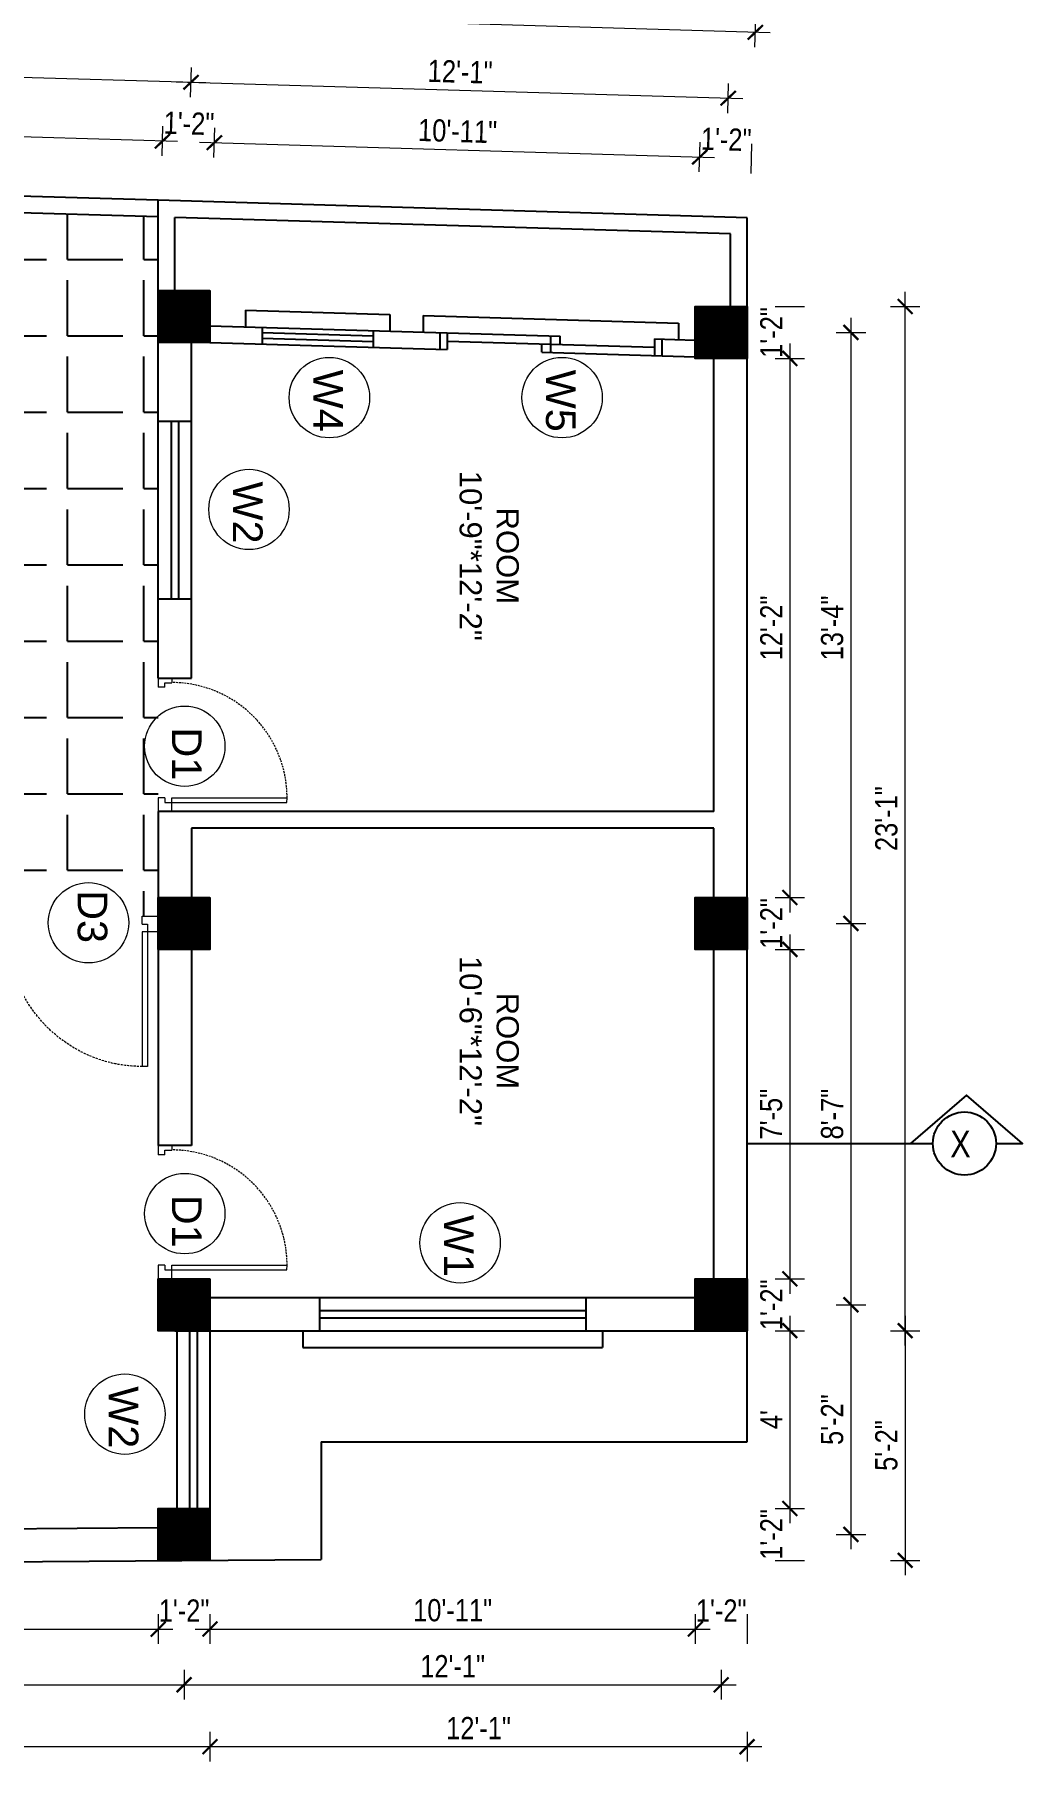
# Model space of a CAD drawing. Header units: inches. Extents: x -9985691 to 3643, y -3270716 to 4788.
# Drawn here: x -4966450.1 to -4966183.2, y -3265301.3 to -3264834.8 of the extents above; entities that cross this region are included whole.
import ezdxf

# ---------------------------------------------------------------- set-up
doc = ezdxf.new("R2010")
doc.units = ezdxf.units.IN
doc.header["$LTSCALE"] = 2
doc.header["$MEASUREMENT"] = 0
doc.header["$PDMODE"] = 34
doc.linetypes.add('HIDDEN', pattern=[0.375, 0.25, -0.125])
doc.layers.get('0').update_dxf_attribs({"linetype": 'CONTINUOUS'})
doc.layers.get('DEFPOINTS').update_dxf_attribs({"color": 141, "linetype": 'CONTINUOUS'})
doc.layers.add('A-Hatch', color=7, linetype='CONTINUOUS')
for name, color, linetype, lineweight in [('Annotate-Lite.w', 177, 'CONTINUOUS', 9), ('DIM 1-100', 4, 'CONTINUOUS', 13), ('Door-Window.w', 4, 'CONTINUOUS', 15), ('TEXT', 181, 'CONTINUOUS', 25)]:
    doc.layers.add(name, color=color, linetype=linetype, lineweight=lineweight)
doc.styles.add('ARAIL', font='ARIALN.TTF')
doc.styles.add('arial.', font='arial.ttf')
doc.styles.add('gaurav', font='arial.ttf')
doc.styles.get("Standard").update_dxf_attribs({"font": 'ARIALN.TTF'})
doc.dimstyles.new('1 by 96', dxfattribs={"dimtxt": 6, "dimasz": 4, "dimexe": 4, "dimexo": 4, "dimgap": 2, "dimtad": 1, "dimdec": 0, "dimzin": 0, "dimdsep": 46, "dimlunit": 4, "dimtxsty": 'Standard', "dimblk": 'ARCHTICK', "dimcen": 0, "dimdle": 4, "dimadec": 0, "dimazin": 0, "dimtfac": 1, "dimtdec": 0, "dimtix": 1, "dimtofl": 0, "dimtmove": 1, "dimatfit": 3, "dimldrblk": 'ARCHTICK', "dimfxl": 4, "dimfxlon": 1, "dimtolj": 1, "dimtzin": 0, "dimlwd": -1, "dimlwe": -1, "dimarcsym": 0})

# ---------------------------------------------------------------- blocks, each defined once
blk = doc.blocks.new('3-0')
at = {"ltscale": 3}
for p, q in [((11063.05, 10097.68), (11065.97, 10099.9)), ((11065.25, 10097.81), (11066.71, 10098.92)), ((11065.97, 10099.9), (11066.71, 10098.92)), ((11063.05, 10097.68), (11064.53, 10095.73)), ((11065.99, 10096.84), (11064.53, 10095.73)), ((11065.99, 10096.84), (11065.25, 10097.81)), ((11085.5, 10074.13), (11110.32, 10092.96)), ((11086.24, 10073.15), (11111.05, 10091.97)), ((11111.05, 10091.97), (11110.32, 10092.96)), ((11086.24, 10073.15), (11085.5, 10074.13)), ((11084.04, 10073.02), (11082.57, 10071.91)), ((11082.57, 10071.91), (11084.79, 10068.98)), ((11084.04, 10073.02), (11084.78, 10072.04)), ((11084.78, 10072.04), (11086.24, 10073.15)), ((11084.79, 10068.98), (11087.72, 10071.2)), ((11087.72, 10071.2), (11086.24, 10073.15))]:
    blk.add_line(p, q, dxfattribs=at)
at = {"layer": 'Door-Window.w', "color": 9, "linetype": 'HIDDEN', "lineweight": 18}
blk.add_arc((11085.5, 10074.13), 31.16, 37.1906, 127.1465, dxfattribs=at)
blk = doc.blocks.new('*D1107')
at = {"layer": 'DEFPOINTS', "color": 0, "ltscale": 0.5, "transparency": 16777216}
for p in [(-4966257.57, -3264908.29), (-4966257.57, -3264922.29), (-4966246.03, -3264922.29)]:
    blk.add_point(p, dxfattribs=at)
at = {"layer": 'DIM 1-100', "color": 0, "ltscale": 0.5, "transparency": 16777216}
for p, q in [((-4966250.03, -3264908.29), (-4966242.03, -3264908.29)), ((-4966250.03, -3264922.29), (-4966242.03, -3264922.29))]:
    blk.add_line(p, q, dxfattribs=at)
at = {"layer": 'DIM 1-100', "color": 0, "ltscale": 0.5, "transparency": 16777216, "insert": (-4966251.04, -3264915.29), "char_height": 6, "attachment_point": 5, "rotation": 90}
blk.add_mtext('\\A1;1\'-2"', dxfattribs=at)
blk = doc.blocks.new('_ArchTick')
at = {"color": 0, "linetype": 'ByBlock', "const_width": 0.15}
blk.add_lwpolyline([(-0.5, -0.5), (0.5, 0.5)], dxfattribs=at)
blk = doc.blocks.new('*D1108')
at = {"layer": 'DEFPOINTS', "color": 0, "ltscale": 0.5, "transparency": 16777216}
for p in [(-4966257.57, -3264922.29), (-4966257.57, -3265067.93), (-4966246.03, -3265067.93)]:
    blk.add_point(p, dxfattribs=at)
at = {"layer": 'DIM 1-100', "color": 0, "ltscale": 0.5, "transparency": 16777216}
for p, q in [((-4966246.03, -3264918.29), (-4966246.03, -3265071.93)), ((-4966250.03, -3264922.29), (-4966242.03, -3264922.29)), ((-4966250.03, -3265067.93), (-4966242.03, -3265067.93))]:
    blk.add_line(p, q, dxfattribs=at)
at = {"layer": 'DIM 1-100', "color": 0, "ltscale": 0.5, "transparency": 16777216, "xscale": 4, "yscale": 4, "zscale": 4}
for p, rotation in [((-4966246.03, -3264922.29), 90), ((-4966246.03, -3265067.93), 270)]:
    blk.add_blockref('_ArchTick', p, dxfattribs=dict(at, rotation=rotation))
at = {"layer": 'DIM 1-100', "color": 0, "ltscale": 0.5, "transparency": 16777216, "insert": (-4966251.04, -3264995.11), "char_height": 6, "attachment_point": 5, "rotation": 90}
blk.add_mtext('\\A1;12\'-2"', dxfattribs=at)
blk = doc.blocks.new('*D1109')
at = {"layer": 'DEFPOINTS', "color": 0, "ltscale": 0.5, "transparency": 16777216}
for p in [(-4966257.57, -3265067.93), (-4966257.57, -3265081.93), (-4966246.03, -3265081.93)]:
    blk.add_point(p, dxfattribs=at)
at = {"layer": 'DIM 1-100', "color": 0, "ltscale": 0.5, "transparency": 16777216}
for p, q in [((-4966250.03, -3265067.93), (-4966242.03, -3265067.93)), ((-4966250.03, -3265081.93), (-4966242.03, -3265081.93))]:
    blk.add_line(p, q, dxfattribs=at)
at = {"layer": 'DIM 1-100', "color": 0, "ltscale": 0.5, "transparency": 16777216, "insert": (-4966251.04, -3265074.93), "char_height": 6, "attachment_point": 5, "rotation": 90}
blk.add_mtext('\\A1;1\'-2"', dxfattribs=at)
blk = doc.blocks.new('*D1110')
at = {"layer": 'DEFPOINTS', "color": 0, "ltscale": 0.5, "transparency": 16777216}
for p in [(-4966257.57, -3265081.93), (-4966257.57, -3265170.93), (-4966246.03, -3265170.93)]:
    blk.add_point(p, dxfattribs=at)
at = {"layer": 'DIM 1-100', "color": 0, "ltscale": 0.5, "transparency": 16777216}
for p, q in [((-4966246.03, -3265077.93), (-4966246.03, -3265174.93)), ((-4966250.03, -3265081.93), (-4966242.03, -3265081.93)), ((-4966250.03, -3265170.93), (-4966242.03, -3265170.93))]:
    blk.add_line(p, q, dxfattribs=at)
at = {"layer": 'DIM 1-100', "color": 0, "ltscale": 0.5, "transparency": 16777216, "xscale": 4, "yscale": 4, "zscale": 4}
for p, rotation in [((-4966246.03, -3265081.93), 90), ((-4966246.03, -3265170.93), 270)]:
    blk.add_blockref('_ArchTick', p, dxfattribs=dict(at, rotation=rotation))
at = {"layer": 'DIM 1-100', "color": 0, "ltscale": 0.5, "transparency": 16777216, "insert": (-4966251.08, -3265126.43), "char_height": 6, "attachment_point": 5, "rotation": 90}
blk.add_mtext('\\A1;7\'-5"', dxfattribs=at)
blk = doc.blocks.new('*D1111')
at = {"layer": 'DEFPOINTS', "color": 0, "ltscale": 0.5, "transparency": 16777216}
for p in [(-4966257.57, -3265170.93), (-4966257.57, -3265184.93), (-4966246.03, -3265184.93)]:
    blk.add_point(p, dxfattribs=at)
at = {"layer": 'DIM 1-100', "color": 0, "ltscale": 0.5, "transparency": 16777216}
for p, q in [((-4966250.03, -3265170.93), (-4966242.03, -3265170.93)), ((-4966250.03, -3265184.93), (-4966242.03, -3265184.93))]:
    blk.add_line(p, q, dxfattribs=at)
at = {"layer": 'DIM 1-100', "color": 0, "ltscale": 0.5, "transparency": 16777216, "insert": (-4966251.04, -3265177.93), "char_height": 6, "attachment_point": 5, "rotation": 90}
blk.add_mtext('\\A1;1\'-2"', dxfattribs=at)
blk = doc.blocks.new('*D1112')
at = {"layer": 'DEFPOINTS', "color": 0, "ltscale": 0.5, "transparency": 16777216}
for p in [(-4966257.57, -3265184.93), (-4966402.7, -3265232.96), (-4966246.03, -3265232.96)]:
    blk.add_point(p, dxfattribs=at)
at = {"layer": 'DIM 1-100', "color": 0, "ltscale": 0.5, "transparency": 16777216}
for p, q in [((-4966246.03, -3265180.93), (-4966246.03, -3265236.96)), ((-4966250.03, -3265184.93), (-4966242.03, -3265184.93)), ((-4966250.03, -3265232.96), (-4966242.03, -3265232.96))]:
    blk.add_line(p, q, dxfattribs=at)
at = {"layer": 'DIM 1-100', "color": 0, "ltscale": 0.5, "transparency": 16777216, "xscale": 4, "yscale": 4, "zscale": 4}
for p, rotation in [((-4966246.03, -3265184.93), 90), ((-4966246.03, -3265232.96), 270)]:
    blk.add_blockref('_ArchTick', p, dxfattribs=dict(at, rotation=rotation))
at = {"layer": 'DIM 1-100', "color": 0, "ltscale": 0.5, "transparency": 16777216, "insert": (-4966251.03, -3265208.95), "char_height": 6, "attachment_point": 5, "rotation": 90}
blk.add_mtext("\\A1;4'", dxfattribs=at)
blk = doc.blocks.new('*D1113')
at = {"layer": 'DEFPOINTS', "color": 0, "ltscale": 0.5, "transparency": 16777216}
for p in [(-4966402.7, -3265232.96), (-4966402.7, -3265246.96), (-4966246.03, -3265246.96)]:
    blk.add_point(p, dxfattribs=at)
at = {"layer": 'DIM 1-100', "color": 0, "ltscale": 0.5, "transparency": 16777216}
for p, q in [((-4966250.03, -3265232.96), (-4966242.03, -3265232.96)), ((-4966250.03, -3265246.96), (-4966242.03, -3265246.96))]:
    blk.add_line(p, q, dxfattribs=at)
at = {"layer": 'DIM 1-100', "color": 0, "ltscale": 0.5, "transparency": 16777216, "insert": (-4966251.04, -3265239.96), "char_height": 6, "attachment_point": 5, "rotation": 90}
blk.add_mtext('\\A1;1\'-2"', dxfattribs=at)
blk = doc.blocks.new('*D1114')
at = {"layer": 'DEFPOINTS', "color": 0, "ltscale": 0.5, "transparency": 16777216}
for p in [(-4966264.57, -3264915.29), (-4966264.57, -3265074.93), (-4966229.51, -3265074.93)]:
    blk.add_point(p, dxfattribs=at)
at = {"layer": 'DIM 1-100', "color": 0, "ltscale": 0.5, "transparency": 16777216}
for p, q in [((-4966229.51, -3264911.29), (-4966229.51, -3265078.93)), ((-4966233.51, -3264915.29), (-4966225.51, -3264915.29)), ((-4966233.51, -3265074.93), (-4966225.51, -3265074.93))]:
    blk.add_line(p, q, dxfattribs=at)
at = {"layer": 'DIM 1-100', "color": 0, "ltscale": 0.5, "transparency": 16777216, "xscale": 4, "yscale": 4, "zscale": 4}
for p, rotation in [((-4966229.51, -3264915.29), 90), ((-4966229.51, -3265074.93), 270)]:
    blk.add_blockref('_ArchTick', p, dxfattribs=dict(at, rotation=rotation))
at = {"layer": 'DIM 1-100', "color": 0, "ltscale": 0.5, "transparency": 16777216, "insert": (-4966234.57, -3264995.11), "char_height": 6, "attachment_point": 5, "rotation": 90}
blk.add_mtext('\\A1;13\'-4"', dxfattribs=at)
blk = doc.blocks.new('*D1115')
at = {"layer": 'DEFPOINTS', "color": 0, "ltscale": 0.5, "transparency": 16777216}
for p in [(-4966264.57, -3265074.93), (-4966264.57, -3265177.93), (-4966229.51, -3265177.93)]:
    blk.add_point(p, dxfattribs=at)
at = {"layer": 'DIM 1-100', "color": 0, "ltscale": 0.5, "transparency": 16777216}
for p, q in [((-4966229.51, -3265070.93), (-4966229.51, -3265181.93)), ((-4966233.51, -3265074.93), (-4966225.51, -3265074.93)), ((-4966233.51, -3265177.93), (-4966225.51, -3265177.93))]:
    blk.add_line(p, q, dxfattribs=at)
at = {"layer": 'DIM 1-100', "color": 0, "ltscale": 0.5, "transparency": 16777216, "xscale": 4, "yscale": 4, "zscale": 4}
for p, rotation in [((-4966229.51, -3265074.93), 90), ((-4966229.51, -3265177.93), 270)]:
    blk.add_blockref('_ArchTick', p, dxfattribs=dict(at, rotation=rotation))
at = {"layer": 'DIM 1-100', "color": 0, "ltscale": 0.5, "transparency": 16777216, "insert": (-4966234.57, -3265126.43), "char_height": 6, "attachment_point": 5, "rotation": 90}
blk.add_mtext('\\A1;8\'-7"', dxfattribs=at)
blk = doc.blocks.new('*D1116')
at = {"layer": 'DEFPOINTS', "color": 0, "ltscale": 0.5, "transparency": 16777216}
for p in [(-4966264.57, -3265177.93), (-4966409.69, -3265239.96), (-4966229.51, -3265239.96)]:
    blk.add_point(p, dxfattribs=at)
at = {"layer": 'DIM 1-100', "color": 0, "ltscale": 0.5, "transparency": 16777216}
for p, q in [((-4966229.51, -3265173.93), (-4966229.51, -3265243.96)), ((-4966233.51, -3265177.93), (-4966225.51, -3265177.93)), ((-4966233.51, -3265239.96), (-4966225.51, -3265239.96))]:
    blk.add_line(p, q, dxfattribs=at)
at = {"layer": 'DIM 1-100', "color": 0, "ltscale": 0.5, "transparency": 16777216, "xscale": 4, "yscale": 4, "zscale": 4}
for p, rotation in [((-4966229.51, -3265177.93), 90), ((-4966229.51, -3265239.96), 270)]:
    blk.add_blockref('_ArchTick', p, dxfattribs=dict(at, rotation=rotation))
at = {"layer": 'DIM 1-100', "color": 0, "ltscale": 0.5, "transparency": 16777216, "insert": (-4966234.57, -3265208.95), "char_height": 6, "attachment_point": 5, "rotation": 90}
blk.add_mtext('\\A1;5\'-2"', dxfattribs=at)
blk = doc.blocks.new('*D1117')
at = {"layer": 'DEFPOINTS', "color": 0, "ltscale": 0.5, "transparency": 16777216}
for p in [(-4966257.57, -3264908.29), (-4966214.87, -3264908.29), (-4966257.57, -3265184.93)]:
    blk.add_point(p, dxfattribs=at)
at = {"layer": 'DIM 1-100', "color": 0, "ltscale": 0.5, "transparency": 16777216}
for p, q in [((-4966214.87, -3265188.93), (-4966214.87, -3264904.29)), ((-4966218.87, -3264908.29), (-4966210.87, -3264908.29)), ((-4966218.87, -3265184.93), (-4966210.87, -3265184.93))]:
    blk.add_line(p, q, dxfattribs=at)
at = {"layer": 'DIM 1-100', "color": 0, "ltscale": 0.5, "transparency": 16777216, "xscale": 4, "yscale": 4, "zscale": 4}
for p, rotation in [((-4966214.87, -3264908.29), 90), ((-4966214.87, -3265184.93), 270)]:
    blk.add_blockref('_ArchTick', p, dxfattribs=dict(at, rotation=rotation))
at = {"layer": 'DIM 1-100', "color": 0, "ltscale": 0.5, "transparency": 16777216, "insert": (-4966219.93, -3265046.61), "char_height": 6, "attachment_point": 5, "rotation": 90}
blk.add_mtext('\\A1;23\'-1"', dxfattribs=at)
blk = doc.blocks.new('*D1118')
at = {"layer": 'DEFPOINTS', "color": 0, "ltscale": 0.5, "transparency": 16777216}
for p in [(-4966257.57, -3265184.93), (-4966402.7, -3265246.96), (-4966214.87, -3265246.96)]:
    blk.add_point(p, dxfattribs=at)
at = {"layer": 'DIM 1-100', "color": 0, "ltscale": 0.5, "transparency": 16777216}
for p, q in [((-4966214.87, -3265180.93), (-4966214.87, -3265250.96)), ((-4966218.87, -3265184.93), (-4966210.87, -3265184.93)), ((-4966218.87, -3265246.96), (-4966210.87, -3265246.96))]:
    blk.add_line(p, q, dxfattribs=at)
at = {"layer": 'DIM 1-100', "color": 0, "ltscale": 0.5, "transparency": 16777216, "xscale": 4, "yscale": 4, "zscale": 4}
for p, rotation in [((-4966214.87, -3265184.93), 90), ((-4966214.87, -3265246.96), 270)]:
    blk.add_blockref('_ArchTick', p, dxfattribs=dict(at, rotation=rotation))
at = {"layer": 'DIM 1-100', "color": 0, "ltscale": 0.5, "transparency": 16777216, "insert": (-4966219.93, -3265215.95), "char_height": 6, "attachment_point": 5, "rotation": 90}
blk.add_mtext('\\A1;5\'-2"', dxfattribs=at)
blk = doc.blocks.new('*D1119')
at = {"layer": 'DEFPOINTS', "color": 0, "ltscale": 0.5, "transparency": 16777216}
for p in [(-4966401.51, -3264864.02), (-4966416.69, -3264903.56), (-4966402.69, -3264903.98)]:
    blk.add_point(p, dxfattribs=at)
at = {"layer": 'DIM 1-100', "color": 0, "ltscale": 0.5, "transparency": 16777216}
for p, q in [((-4966415.62, -3264867.6), (-4966415.39, -3264859.6)), ((-4966401.62, -3264868.02), (-4966401.39, -3264860.02))]:
    blk.add_line(p, q, dxfattribs=at)
at = {"layer": 'DIM 1-100', "color": 0, "ltscale": 0.5, "transparency": 16777216, "insert": (-4966408.36, -3264858.8), "char_height": 6, "attachment_point": 5, "rotation": 358.2969}
blk.add_mtext('\\A1;1\'-2"', dxfattribs=at)
blk = doc.blocks.new('*D1120')
at = {"layer": 'DEFPOINTS', "color": 0, "ltscale": 0.5, "transparency": 16777216}
for p in [(-4966560.51, -3264859.29), (-4966561.69, -3264899.25), (-4966416.69, -3264903.56)]:
    blk.add_point(p, dxfattribs=at)
at = {"layer": 'DIM 1-100', "color": 0, "ltscale": 0.5, "transparency": 16777216}
for p, q in [((-4966560.62, -3264863.29), (-4966560.39, -3264855.29)), ((-4966411.51, -3264863.72), (-4966564.5, -3264859.17)), ((-4966415.62, -3264867.6), (-4966415.39, -3264859.6))]:
    blk.add_line(p, q, dxfattribs=at)
at = {"layer": 'DIM 1-100', "color": 0, "ltscale": 0.5, "transparency": 16777216, "xscale": 4, "yscale": 4, "zscale": 4}
for p, rotation in [((-4966560.51, -3264859.29), 178.2968649486778), ((-4966415.51, -3264863.6), 358.2968649486778)]:
    blk.add_blockref('_ArchTick', p, dxfattribs=dict(at, rotation=rotation))
at = {"layer": 'DIM 1-100', "color": 0, "ltscale": 0.5, "transparency": 16777216, "insert": (-4966487.86, -3264856.44), "char_height": 6, "attachment_point": 5, "rotation": 358.2969}
blk.add_mtext('\\A1;12\'-1"', dxfattribs=at)
blk = doc.blocks.new('*D1122')
at = {"layer": 'DEFPOINTS', "color": 0, "ltscale": 0.5, "transparency": 16777216}
for p in [(-4966270.37, -3264867.92), (-4966402.69, -3264903.98), (-4966271.57, -3264908.29)]:
    blk.add_point(p, dxfattribs=at)
at = {"layer": 'DIM 1-100', "color": 0, "ltscale": 0.5, "transparency": 16777216}
for p, q in [((-4966401.62, -3264868.02), (-4966401.39, -3264860.02)), ((-4966405.5, -3264863.9), (-4966266.37, -3264868.04)), ((-4966270.49, -3264871.92), (-4966270.25, -3264863.92))]:
    blk.add_line(p, q, dxfattribs=at)
at = {"layer": 'DIM 1-100', "color": 0, "ltscale": 0.5, "transparency": 16777216, "xscale": 4, "yscale": 4, "zscale": 4}
for p, rotation in [((-4966401.51, -3264864.02), 178.2968649486778), ((-4966270.37, -3264867.92), 358.2968649486778)]:
    blk.add_blockref('_ArchTick', p, dxfattribs=dict(at, rotation=rotation))
at = {"layer": 'DIM 1-100', "color": 0, "ltscale": 0.5, "transparency": 16777216, "insert": (-4966335.79, -3264860.91), "char_height": 6, "attachment_point": 5, "rotation": 358.2969}
blk.add_mtext('\\A1;10\'-11"', dxfattribs=at)
blk = doc.blocks.new('*D1123')
at = {"layer": 'DEFPOINTS', "color": 0, "ltscale": 0.5, "transparency": 16777216}
for p in [(-4966256.38, -3264868.33), (-4966271.57, -3264908.29), (-4966257.57, -3264908.29)]:
    blk.add_point(p, dxfattribs=at)
at = {"layer": 'DIM 1-100', "color": 0, "ltscale": 0.5, "transparency": 16777216}
for p, q in [((-4966270.49, -3264871.92), (-4966270.25, -3264863.92)), ((-4966256.5, -3264872.33), (-4966256.26, -3264864.34))]:
    blk.add_line(p, q, dxfattribs=at)
at = {"layer": 'DIM 1-100', "color": 0, "ltscale": 0.5, "transparency": 16777216, "insert": (-4966263.22, -3264863.12), "char_height": 6, "attachment_point": 5, "rotation": 358.2969}
blk.add_mtext('\\A1;1\'-2"', dxfattribs=at)
blk = doc.blocks.new('*D1124')
at = {"layer": 'DEFPOINTS', "color": 0, "ltscale": 0.5, "transparency": 16777216}
for p in [(-4966407.81, -3264847.69), (-4966568.69, -3264906.25), (-4966409.69, -3264910.98)]:
    blk.add_point(p, dxfattribs=at)
at = {"layer": 'DIM 1-100', "color": 0, "ltscale": 0.5, "transparency": 16777216}
for p, q in [((-4966566.93, -3264846.96), (-4966566.69, -3264838.97)), ((-4966570.81, -3264842.85), (-4966403.81, -3264847.81)), ((-4966407.93, -3264851.69), (-4966407.69, -3264843.7))]:
    blk.add_line(p, q, dxfattribs=at)
at = {"layer": 'DIM 1-100', "color": 0, "ltscale": 0.5, "transparency": 16777216, "xscale": 4, "yscale": 4, "zscale": 4}
for p, rotation in [((-4966566.81, -3264842.97), 178.2968649667786), ((-4966407.81, -3264847.69), 358.2968649667786)]:
    blk.add_blockref('_ArchTick', p, dxfattribs=dict(at, rotation=rotation))
at = {"layer": 'DIM 1-100', "color": 0, "ltscale": 0.5, "transparency": 16777216, "insert": (-4966487.16, -3264840.27), "char_height": 6, "attachment_point": 5, "rotation": 358.2969}
blk.add_mtext('\\A1;13\'-3"', dxfattribs=at)
blk = doc.blocks.new('*D1125')
at = {"layer": 'DEFPOINTS', "color": 0, "ltscale": 0.5, "transparency": 16777216}
for p in [(-4966262.69, -3264852.01), (-4966409.69, -3264910.98), (-4966264.57, -3264915.29)]:
    blk.add_point(p, dxfattribs=at)
at = {"layer": 'DIM 1-100', "color": 0, "ltscale": 0.5, "transparency": 16777216}
for p, q in [((-4966407.93, -3264851.69), (-4966407.69, -3264843.7)), ((-4966411.81, -3264847.57), (-4966258.69, -3264852.13)), ((-4966262.8, -3264856.01), (-4966262.57, -3264848.01))]:
    blk.add_line(p, q, dxfattribs=at)
at = {"layer": 'DIM 1-100', "color": 0, "ltscale": 0.5, "transparency": 16777216, "xscale": 4, "yscale": 4, "zscale": 4}
for p, rotation in [((-4966407.81, -3264847.69), 178.2968649486778), ((-4966262.69, -3264852.01), 358.2968649486778)]:
    blk.add_blockref('_ArchTick', p, dxfattribs=dict(at, rotation=rotation))
at = {"layer": 'DIM 1-100', "color": 0, "ltscale": 0.5, "transparency": 16777216, "insert": (-4966335.1, -3264844.84), "char_height": 6, "attachment_point": 5, "rotation": 358.2969}
blk.add_mtext('\\A1;12\'-1"', dxfattribs=at)
blk = doc.blocks.new('*D1126')
at = {"layer": 'DEFPOINTS', "color": 0, "ltscale": 0.5, "transparency": 16777216}
for p in [(-4966573.49, -3264824.77), (-4966575.69, -3264898.83), (-4966257.57, -3264908.29)]:
    blk.add_point(p, dxfattribs=at)
at = {"layer": 'DIM 1-100', "color": 0, "ltscale": 0.5, "transparency": 16777216}
for p, q in [((-4966251.37, -3264834.34), (-4966577.49, -3264824.65)), ((-4966573.61, -3264828.76), (-4966573.37, -3264820.77)), ((-4966255.48, -3264838.22), (-4966255.25, -3264830.23))]:
    blk.add_line(p, q, dxfattribs=at)
at = {"layer": 'DIM 1-100', "color": 0, "ltscale": 0.5, "transparency": 16777216, "xscale": 4, "yscale": 4, "zscale": 4}
for p, rotation in [((-4966573.49, -3264824.77), 178.2968649667986), ((-4966255.36, -3264834.22), 358.2968649667986)]:
    blk.add_blockref('_ArchTick', p, dxfattribs=dict(at, rotation=rotation))
at = {"layer": 'DIM 1-100', "color": 0, "ltscale": 0.5, "transparency": 16777216, "insert": (-4966414.28, -3264824.43), "char_height": 6, "attachment_point": 5, "rotation": 358.2969}
blk.add_mtext('\\A1;26\'-6"', dxfattribs=at)
blk = doc.blocks.new('*D1136')
at = {"layer": 'DEFPOINTS', "color": 0, "ltscale": 0.5, "transparency": 16777216}
for p in [(-4966561.69, -3265248.18), (-4966416.69, -3265246.96), (-4966416.69, -3265265.53)]:
    blk.add_point(p, dxfattribs=at)
at = {"layer": 'DIM 1-100', "color": 0, "ltscale": 0.5, "transparency": 16777216}
for p, q in [((-4966561.69, -3265261.53), (-4966561.69, -3265269.53)), ((-4966416.69, -3265261.53), (-4966416.69, -3265269.53)), ((-4966565.69, -3265265.53), (-4966412.69, -3265265.53))]:
    blk.add_line(p, q, dxfattribs=at)
at = {"layer": 'DIM 1-100', "color": 0, "ltscale": 0.5, "transparency": 16777216, "xscale": 4, "yscale": 4, "zscale": 4, "rotation": 180}
blk.add_blockref('_ArchTick', (-4966561.69, -3265265.53), dxfattribs=at)
at = {"layer": 'DIM 1-100', "color": 0, "ltscale": 0.5, "transparency": 16777216, "xscale": 4, "yscale": 4, "zscale": 4}
blk.add_blockref('_ArchTick', (-4966416.69, -3265265.53), dxfattribs=at)
at = {"layer": 'DIM 1-100', "color": 0, "ltscale": 0.5, "transparency": 16777216, "insert": (-4966489.19, -3265260.52), "char_height": 6, "attachment_point": 5}
blk.add_mtext('\\A1;12\'-1"', dxfattribs=at)
blk = doc.blocks.new('*D1137')
at = {"layer": 'DEFPOINTS', "color": 0, "ltscale": 0.5, "transparency": 16777216}
for p in [(-4966416.69, -3265246.96), (-4966402.69, -3265246.96), (-4966402.69, -3265265.53)]:
    blk.add_point(p, dxfattribs=at)
at = {"layer": 'DIM 1-100', "color": 0, "ltscale": 0.5, "transparency": 16777216}
for p, q in [((-4966416.69, -3265261.53), (-4966416.69, -3265269.53)), ((-4966402.69, -3265261.53), (-4966402.69, -3265269.53))]:
    blk.add_line(p, q, dxfattribs=at)
at = {"layer": 'DIM 1-100', "color": 0, "ltscale": 0.5, "transparency": 16777216, "insert": (-4966409.69, -3265260.52), "char_height": 6, "attachment_point": 5}
blk.add_mtext('\\A1;1\'-2"', dxfattribs=at)
blk = doc.blocks.new('*D1138')
at = {"layer": 'DEFPOINTS', "color": 0, "ltscale": 0.5, "transparency": 16777216}
for p in [(-4966271.57, -3265184.93), (-4966402.69, -3265246.96), (-4966271.57, -3265265.53)]:
    blk.add_point(p, dxfattribs=at)
at = {"layer": 'DIM 1-100', "color": 0, "ltscale": 0.5, "transparency": 16777216}
for p, q in [((-4966402.69, -3265261.53), (-4966402.69, -3265269.53)), ((-4966271.57, -3265261.53), (-4966271.57, -3265269.53)), ((-4966406.69, -3265265.53), (-4966267.57, -3265265.53))]:
    blk.add_line(p, q, dxfattribs=at)
at = {"layer": 'DIM 1-100', "color": 0, "ltscale": 0.5, "transparency": 16777216, "xscale": 4, "yscale": 4, "zscale": 4, "rotation": 180}
blk.add_blockref('_ArchTick', (-4966402.69, -3265265.53), dxfattribs=at)
at = {"layer": 'DIM 1-100', "color": 0, "ltscale": 0.5, "transparency": 16777216, "xscale": 4, "yscale": 4, "zscale": 4}
blk.add_blockref('_ArchTick', (-4966271.57, -3265265.53), dxfattribs=at)
at = {"layer": 'DIM 1-100', "color": 0, "ltscale": 0.5, "transparency": 16777216, "insert": (-4966337.13, -3265260.47), "char_height": 6, "attachment_point": 5}
blk.add_mtext('\\A1;10\'-11"', dxfattribs=at)
blk = doc.blocks.new('*D1139')
at = {"layer": 'DEFPOINTS', "color": 0, "ltscale": 0.5, "transparency": 16777216}
for p in [(-4966271.57, -3265184.93), (-4966257.57, -3265184.93), (-4966257.57, -3265265.53)]:
    blk.add_point(p, dxfattribs=at)
at = {"layer": 'DIM 1-100', "color": 0, "ltscale": 0.5, "transparency": 16777216}
for p, q in [((-4966271.57, -3265261.53), (-4966271.57, -3265269.53)), ((-4966257.57, -3265261.53), (-4966257.57, -3265269.53))]:
    blk.add_line(p, q, dxfattribs=at)
at = {"layer": 'DIM 1-100', "color": 0, "ltscale": 0.5, "transparency": 16777216, "insert": (-4966264.57, -3265260.52), "char_height": 6, "attachment_point": 5}
blk.add_mtext('\\A1;1\'-2"', dxfattribs=at)
blk = doc.blocks.new('*D1140')
at = {"layer": 'DEFPOINTS', "color": 0, "ltscale": 0.5, "transparency": 16777216}
for p in [(-4966409.69, -3265239.96), (-4966568.69, -3265241.18), (-4966409.69, -3265280.56)]:
    blk.add_point(p, dxfattribs=at)
at = {"layer": 'DIM 1-100', "color": 0, "ltscale": 0.5, "transparency": 16777216}
for p, q in [((-4966568.69, -3265276.56), (-4966568.69, -3265284.56)), ((-4966409.69, -3265276.56), (-4966409.69, -3265284.56)), ((-4966572.69, -3265280.56), (-4966405.69, -3265280.56))]:
    blk.add_line(p, q, dxfattribs=at)
at = {"layer": 'DIM 1-100', "color": 0, "ltscale": 0.5, "transparency": 16777216, "xscale": 4, "yscale": 4, "zscale": 4, "rotation": 180}
blk.add_blockref('_ArchTick', (-4966568.69, -3265280.56), dxfattribs=at)
at = {"layer": 'DIM 1-100', "color": 0, "ltscale": 0.5, "transparency": 16777216, "xscale": 4, "yscale": 4, "zscale": 4}
blk.add_blockref('_ArchTick', (-4966409.69, -3265280.56), dxfattribs=at)
at = {"layer": 'DIM 1-100', "color": 0, "ltscale": 0.5, "transparency": 16777216, "insert": (-4966489.19, -3265275.5), "char_height": 6, "attachment_point": 5}
blk.add_mtext('\\A1;13\'-3"', dxfattribs=at)
blk = doc.blocks.new('*D1141')
at = {"layer": 'DEFPOINTS', "color": 0, "ltscale": 0.5, "transparency": 16777216}
for p in [(-4966264.57, -3265177.93), (-4966409.69, -3265239.96), (-4966264.57, -3265280.56)]:
    blk.add_point(p, dxfattribs=at)
at = {"layer": 'DIM 1-100', "color": 0, "ltscale": 0.5, "transparency": 16777216}
for p, q in [((-4966409.69, -3265276.56), (-4966409.69, -3265284.56)), ((-4966264.57, -3265276.56), (-4966264.57, -3265284.56)), ((-4966413.69, -3265280.56), (-4966260.57, -3265280.56))]:
    blk.add_line(p, q, dxfattribs=at)
at = {"layer": 'DIM 1-100', "color": 0, "ltscale": 0.5, "transparency": 16777216, "xscale": 4, "yscale": 4, "zscale": 4, "rotation": 180}
blk.add_blockref('_ArchTick', (-4966409.69, -3265280.56), dxfattribs=at)
at = {"layer": 'DIM 1-100', "color": 0, "ltscale": 0.5, "transparency": 16777216, "xscale": 4, "yscale": 4, "zscale": 4}
blk.add_blockref('_ArchTick', (-4966264.57, -3265280.56), dxfattribs=at)
at = {"layer": 'DIM 1-100', "color": 0, "ltscale": 0.5, "transparency": 16777216, "insert": (-4966337.13, -3265275.55), "char_height": 6, "attachment_point": 5}
blk.add_mtext('\\A1;12\'-1"', dxfattribs=at)
blk = doc.blocks.new('*D1142')
at = {"layer": 'DEFPOINTS', "color": 0, "ltscale": 0.5, "transparency": 16777216}
for p in [(-4966575.69, -3265248.29), (-4966402.69, -3265246.96), (-4966402.69, -3265297.29)]:
    blk.add_point(p, dxfattribs=at)
at = {"layer": 'DIM 1-100', "color": 0, "ltscale": 0.5, "transparency": 16777216}
for p, q in [((-4966575.69, -3265293.29), (-4966575.69, -3265301.29)), ((-4966402.69, -3265293.29), (-4966402.69, -3265301.29)), ((-4966579.69, -3265297.29), (-4966398.69, -3265297.29))]:
    blk.add_line(p, q, dxfattribs=at)
at = {"layer": 'DIM 1-100', "color": 0, "ltscale": 0.5, "transparency": 16777216, "xscale": 4, "yscale": 4, "zscale": 4, "rotation": 180}
blk.add_blockref('_ArchTick', (-4966575.69, -3265297.29), dxfattribs=at)
at = {"layer": 'DIM 1-100', "color": 0, "ltscale": 0.5, "transparency": 16777216, "xscale": 4, "yscale": 4, "zscale": 4}
blk.add_blockref('_ArchTick', (-4966402.69, -3265297.29), dxfattribs=at)
at = {"layer": 'DIM 1-100', "color": 0, "ltscale": 0.5, "transparency": 16777216, "insert": (-4966489.19, -3265292.22), "char_height": 6, "attachment_point": 5}
blk.add_mtext('\\A1;14\'-5"', dxfattribs=at)
blk = doc.blocks.new('*D1143')
at = {"layer": 'DEFPOINTS', "color": 0, "ltscale": 0.5, "transparency": 16777216}
for p in [(-4966257.57, -3265184.93), (-4966402.69, -3265246.96), (-4966257.57, -3265297.29)]:
    blk.add_point(p, dxfattribs=at)
at = {"layer": 'DIM 1-100', "color": 0, "ltscale": 0.5, "transparency": 16777216}
for p, q in [((-4966402.69, -3265293.29), (-4966402.69, -3265301.29)), ((-4966257.57, -3265293.29), (-4966257.57, -3265301.29)), ((-4966406.69, -3265297.29), (-4966253.57, -3265297.29))]:
    blk.add_line(p, q, dxfattribs=at)
at = {"layer": 'DIM 1-100', "color": 0, "ltscale": 0.5, "transparency": 16777216, "xscale": 4, "yscale": 4, "zscale": 4, "rotation": 180}
blk.add_blockref('_ArchTick', (-4966402.69, -3265297.29), dxfattribs=at)
at = {"layer": 'DIM 1-100', "color": 0, "ltscale": 0.5, "transparency": 16777216, "xscale": 4, "yscale": 4, "zscale": 4}
blk.add_blockref('_ArchTick', (-4966257.57, -3265297.29), dxfattribs=at)
at = {"layer": 'DIM 1-100', "color": 0, "ltscale": 0.5, "transparency": 16777216, "insert": (-4966330.13, -3265292.27), "char_height": 6, "attachment_point": 5}
blk.add_mtext('\\A1;12\'-1"', dxfattribs=at)

msp = doc.modelspace()

# ---------------------------------------------------------------- hatches: boundary and pattern name
at = {"layer": 'A-Hatch', "ltscale": 0.5}
h = msp.add_hatch(dxfattribs=at)
h.set_pattern_fill('ANGLE', color=256, scale=75, angle=360)
h.set_pattern_definition([(360, (-1701586.237, -8238903.077), (5e-15, 20.625), [15, -5.625]), (90, (-1701586.237, -8238903.077), (-20.625, 6e-15), [15, -5.625])])
h.paths.add_polyline_path([(-4966458.69, -3265072.93), (-4966446.22, -3265072.94, -0.366211), (-4966435.51, -3265063.89, -0.366589), (-4966424.8, -3265072.96), (-4966420.98, -3265072.96), (-4966420.98, -3265072.93), (-4966416.69, -3265072.93), (-4966416.69, -3265067.93), (-4966416.69, -3265040.18), (-4966416.69, -3264917.98), (-4966416.69, -3264903.98), (-4966416.69, -3264884.05), (-4966571.19, -3264879.46), (-4966571.19, -3264899.25), (-4966561.69, -3264899.25), (-4966561.69, -3264913.25), (-4966571.19, -3264913.25), (-4966571.19, -3265067.93), (-4966561.69, -3265067.93), (-4966561.69, -3265072.93)])
h.paths.add_polyline_path([(-4966505.22, -3264952.29), (-4966505.22, -3264995.34), (-4966482.76, -3264995.34), (-4966482.76, -3264952.29)], flags=24)
h = msp.add_hatch(dxfattribs=at)
h.set_pattern_fill('ANSI31', color=256, angle=270)
h.set_pattern_definition([(315, (-1701731.36405, -8240012.85446), (0.0883883476483, 0.0883883476483), [])])
h.paths.add_polyline_path([(-4966402.69, -3264917.98), (-4966402.69, -3264903.98), (-4966416.69, -3264903.98), (-4966416.69, -3264917.98)])
h = msp.add_hatch(dxfattribs=at)
h.set_pattern_fill('ANSI31', color=256, angle=270)
h.set_pattern_definition([(315, (-1701586.2371, -8240017.16968), (0.0883883476483, 0.0883883476483), [])])
h.paths.add_polyline_path([(-4966257.57, -3264922.29), (-4966257.57, -3264908.29), (-4966271.57, -3264908.29), (-4966271.57, -3264922.29)])
h = msp.add_hatch(dxfattribs=at)
h.set_pattern_fill('ANSI31', color=256, angle=270)
h.set_pattern_definition([(315, (-1701731.36405, -8240176.80984), (0.0883883476483, 0.0883883476483), [])])
h.paths.add_polyline_path([(-4966402.69, -3265081.93), (-4966402.69, -3265067.93), (-4966416.69, -3265067.93), (-4966416.69, -3265081.93)])
h = msp.add_hatch(dxfattribs=at)
h.set_pattern_fill('ANSI31', color=256, angle=270)
h.set_pattern_definition([(315, (-1701586.2371, -8240176.80984), (0.0883883476483, 0.0883883476483), [])])
h.paths.add_polyline_path([(-4966257.57, -3265081.93), (-4966257.57, -3265067.93), (-4966271.57, -3265067.93), (-4966271.57, -3265081.93)])
h = msp.add_hatch(dxfattribs=at)
h.set_pattern_fill('ANSI31', color=256, angle=270)
h.set_pattern_definition([(315, (-1701731.36405, -8240279.80984), (0.0883883476483, 0.0883883476483), [])])
h.paths.add_polyline_path([(-4966402.69, -3265184.93), (-4966402.69, -3265170.93), (-4966416.69, -3265170.93), (-4966416.69, -3265184.93)])
h = msp.add_hatch(dxfattribs=at)
h.set_pattern_fill('ANSI31', color=256, angle=270)
h.set_pattern_definition([(315, (-1701586.2371, -8240279.80984), (0.0883883476483, 0.0883883476483), [])])
h.paths.add_polyline_path([(-4966257.57, -3265184.93), (-4966257.57, -3265170.93), (-4966271.57, -3265170.93), (-4966271.57, -3265184.93)])
h = msp.add_hatch(dxfattribs=at)
h.set_pattern_fill('ANSI31', color=256, angle=270)
h.set_pattern_definition([(315, (-1701731.36405, -8240341.83569), (0.0883883476483, 0.0883883476483), [])])
h.paths.add_polyline_path([(-4966402.69, -3265246.96), (-4966402.69, -3265232.96), (-4966416.69, -3265232.96), (-4966416.69, -3265246.96)])

# ---------------------------------------------------------------- linework, layer by layer
at = {"ltscale": 0.5}
for p, q in [((-4966416.69, -3264879.55), (-4966575.69, -3264874.82)), ((-4966416.69, -3264884.05), (-4966571.19, -3264879.46)), ((-4966257.57, -3264884.28), (-4966416.69, -3264879.55)), ((-4966416.69, -3264903.98), (-4966416.69, -3264879.55)), ((-4966262.07, -3264888.65), (-4966412.19, -3264884.19)), ((-4966412.19, -3264903.98), (-4966412.19, -3264884.19)), ((-4966257.57, -3264908.29), (-4966257.57, -3264884.28)), ((-4966262.07, -3264908.29), (-4966262.07, -3264888.65)), ((-4966257.57, -3265214.93), (-4966257.57, -3264908.29)), ((-4966402.69, -3264913.48), (-4966308.07, -3264916.29)), ((-4966393.07, -3264909.26), (-4966354.07, -3264910.42)), ((-4966393.07, -3264909.26), (-4966393.07, -3264913.76)), ((-4966354.07, -3264910.42), (-4966354.07, -3264914.92)), ((-4966345.07, -3264910.69), (-4966276.07, -3264912.74)), ((-4966345.07, -3264910.69), (-4966345.07, -3264915.19)), ((-4966276.07, -3264912.74), (-4966276.07, -3264917.24)), ((-4966416.69, -3265008.68), (-4966416.69, -3264917.98)), ((-4966407.69, -3265008.68), (-4966407.69, -3264917.98)), ((-4966402.69, -3264917.98), (-4966338.57, -3264919.88)), ((-4966388.57, -3264913.9), (-4966388.57, -3264918.4)), ((-4966358.57, -3264916.29), (-4966388.57, -3264915.4)), ((-4966358.57, -3264917.79), (-4966388.57, -3264916.9)), ((-4966358.57, -3264914.79), (-4966358.57, -3264919.29)), ((-4966340.57, -3264915.32), (-4966340.57, -3264919.82)), ((-4966338.57, -3264915.38), (-4966338.57, -3264919.88)), ((-4966338.57, -3264917.63), (-4966282.57, -3264919.3)), ((-4966313.07, -3264920.64), (-4966313.07, -3264918.39)), ((-4966310.57, -3264920.72), (-4966310.57, -3264916.21)), ((-4966308.07, -3264918.54), (-4966308.07, -3264916.29)), ((-4966282.57, -3264917.05), (-4966271.57, -3264917.37)), ((-4966282.57, -3264917.05), (-4966282.57, -3264921.55)), ((-4966280.57, -3264917.11), (-4966280.57, -3264921.61)), ((-4966313.07, -3264920.64), (-4966271.57, -3264921.88)), ((-4966266.57, -3265044.68), (-4966266.57, -3264922.29)), ((-4966407.69, -3264939.33), (-4966416.69, -3264939.33)), ((-4966413.19, -3264939.33), (-4966413.19, -3264987.33)), ((-4966411.19, -3264939.33), (-4966411.19, -3264987.33)), ((-4966407.69, -3264987.33), (-4966416.69, -3264987.33)), ((-4966416.69, -3265008.68), (-4966407.69, -3265008.68)), ((-4966416.69, -3265044.68), (-4966416.69, -3265134.93)), ((-4966266.57, -3265044.68), (-4966416.69, -3265044.68)), ((-4966407.69, -3265049.18), (-4966407.69, -3265067.93)), ((-4966266.57, -3265049.18), (-4966407.69, -3265049.18)), ((-4966266.57, -3265067.93), (-4966266.57, -3265049.18)), ((-4966407.69, -3265081.93), (-4966407.69, -3265134.93)), ((-4966266.57, -3265170.93), (-4966266.57, -3265081.93)), ((-4966407.69, -3265134.93), (-4966416.69, -3265134.93)), ((-4966402.69, -3265175.93), (-4966271.57, -3265175.93)), ((-4966373.13, -3265175.93), (-4966373.13, -3265184.93)), ((-4966373.13, -3265179.43), (-4966301.13, -3265179.43)), ((-4966301.13, -3265175.93), (-4966301.13, -3265184.93)), ((-4966373.13, -3265181.43), (-4966301.13, -3265181.43)), ((-4966412.19, -3265184.93), (-4966257.57, -3265184.93)), ((-4966411.69, -3265184.93), (-4966411.69, -3265232.96)), ((-4966408.19, -3265184.93), (-4966408.19, -3265232.96)), ((-4966406.19, -3265184.93), (-4966406.19, -3265232.96)), ((-4966402.69, -3265184.93), (-4966402.69, -3265233.07)), ((-4966377.63, -3265184.93), (-4966377.63, -3265189.43)), ((-4966296.63, -3265184.93), (-4966296.63, -3265189.43)), ((-4966377.63, -3265189.43), (-4966296.63, -3265189.43)), ((-4966372.69, -3265214.93), (-4966372.69, -3265246.73)), ((-4966372.69, -3265214.93), (-4966257.57, -3265214.93)), ((-4966561.69, -3265239.18), (-4966416.69, -3265238.07)), ((-4966575.69, -3265248.29), (-4966372.69, -3265246.73))]:
    msp.add_line(p, q, dxfattribs=at)
for points in [[(-4966402.69, -3264903.98), (-4966402.69, -3264917.98), (-4966416.69, -3264917.98), (-4966416.69, -3264903.98)], [(-4966257.57, -3264908.29), (-4966257.57, -3264922.29), (-4966271.57, -3264922.29), (-4966271.57, -3264908.29)], [(-4966402.69, -3265067.93), (-4966402.69, -3265081.93), (-4966416.69, -3265081.93), (-4966416.69, -3265067.93)], [(-4966257.57, -3265067.93), (-4966257.57, -3265081.93), (-4966271.57, -3265081.93), (-4966271.57, -3265067.93)], [(-4966402.69, -3265170.93), (-4966402.69, -3265184.93), (-4966416.69, -3265184.93), (-4966416.69, -3265170.93)], [(-4966257.57, -3265170.93), (-4966257.57, -3265184.93), (-4966271.57, -3265184.93), (-4966271.57, -3265170.93)], [(-4966402.69, -3265232.96), (-4966402.69, -3265246.96), (-4966416.69, -3265246.96), (-4966416.69, -3265232.96)]]:
    msp.add_lwpolyline(points, close=True, dxfattribs=at)
at = {"layer": 'Annotate-Lite.w', "ltscale": 0.005}
for centre in [(-4966370.44, -3264932.89), (-4966307.56, -3264932.89), (-4966392.15, -3264963.09), (-4966409.51, -3265027.06), (-4966435.51, -3265074.74), (-4966409.51, -3265153.31), (-4966335.12, -3265161.2), (-4966425.68, -3265207.48)]:
    msp.add_circle(centre, 10.86, dxfattribs=at)
at = {"layer": 'TEXT'}
for points in [[(-4966190.31, -3265134.37), (-4966183.17, -3265134.37), (-4966198.31, -3265121.29), (-4966213.46, -3265134.37)], [(-4966257.57, -3265134.37), (-4966207.38, -3265134.37)]]:
    msp.add_lwpolyline(points, dxfattribs=at)
msp.add_circle((-4966198.85, -3265134.37), 8.53, dxfattribs=at)

# ---------------------------------------------------------------- block references
at = {"layer": 'Door-Window.w', "linetype": 'ByBlock'}
for p, xscale, yscale, zscale, rotation in [((-4981329.54, -3266375.18), 0.9997907823099139, 0.9997907820742985, 0.9997907822730241, 322.8475757040901), ((-4964864.45, -3247674.61), -1.166422579283982, 1.166422579009098, 1.166422579240944, 127.1524242973994), ((-4981329.54, -3266501.43), 0.9997907823099139, 0.9997907820742985, 0.9997907822730241, 322.8475757040901)]:
    msp.add_blockref('3-0', p, dxfattribs=dict(at, xscale=xscale, yscale=yscale, zscale=zscale, rotation=rotation))

# ---------------------------------------------------------------- texts
at = {"layer": 'Annotate-Lite.w', "ltscale": 0.005, "char_height": 8, "style": 'gaurav'}
for s, insert, attachment_point, rotation in [('W4', (-4966366.79, -3264925.35), 1, 270), ('W5', (-4966303.91, -3264925.35), 1, 270), ('W2', (-4966388.5, -3264955.55), 1, 270), ('D1', (-4966404.96, -3265021.97), 1, 270.0382), ('D3', (-4966430.43, -3265080.21), 3, 270), ('D1', (-4966404.96, -3265148.22), 1, 270.0382), ('W1', (-4966331.47, -3265153.65), 1, 270), ('W2', (-4966422.03, -3265199.93), 1, 270)]:
    msp.add_mtext_dynamic_manual_height_columns(s, width=8, gutter_width=100, heights=[0], dxfattribs=dict(at, insert=insert, attachment_point=attachment_point, rotation=rotation))
at = {"layer": 'TEXT', "lineweight": -2, "char_height": 6, "attachment_point": 5, "rotation": 270, "style": 'arial.'}
for s, insert in [('ROOM\\P10\'-9"*12\'-2"', (-4966327.29, -3264975.61)), ('ROOM\\P10\'-6"*12\'-2"', (-4966327.29, -3265106.66))]:
    msp.add_mtext_dynamic_manual_height_columns(s, width=45.7314, gutter_width=30, heights=[0], dxfattribs=dict(at, insert=insert))
at = {"layer": 'TEXT', "insert": (-4966202.68, -3265130.87), "char_height": 7.2, "attachment_point": 1, "style": 'ARAIL'}
msp.add_mtext_dynamic_manual_height_columns('X', width=125.4648, gutter_width=90, heights=[0], dxfattribs=at)

# ---------------------------------------------------------------- dimensions: what is measured, and where the dimension line sits
at = {"layer": 'DIM 1-100', "ltscale": 0.5}
for p1, p2, distance, picture, middle in [((-4966257.57, -3264908.29), (-4966575.69, -3264898.83), -74.1, '*D1126', (-4966414.28, -3264824.43)), ((-4966568.69, -3264906.25), (-4966409.69, -3264910.98), 63.31, '*D1124', (-4966487.16, -3264840.27)), ((-4966416.69, -3264903.56), (-4966402.69, -3264903.98), 39.98, '*D1119', (-4966408.36, -3264858.8))]:
    dim = msp.add_aligned_dim(p1=p1, p2=p2, distance=distance, dimstyle='1 by 96', dxfattribs=at)
    dim.commit()
    dim.dimension.update_dxf_attribs({"geometry": picture, "text_midpoint": middle})
for base, p1, p2, angle, picture, middle in [((-4966262.69, -3264852.01), (-4966409.69, -3264910.98), (-4966264.57, -3264915.29), 178.2969, '*D1125', (-4966335.1, -3264844.84)), ((-4966560.51, -3264859.29), (-4966416.69, -3264903.56), (-4966561.69, -3264899.25), 178.2969, '*D1120', (-4966487.86, -3264856.44)), ((-4966270.37, -3264867.92), (-4966402.69, -3264903.98), (-4966271.57, -3264908.29), 178.2969, '*D1122', (-4966335.79, -3264860.91)), ((-4966256.38, -3264868.33), (-4966271.57, -3264908.29), (-4966257.57, -3264908.29), 178.2969, '*D1123', (-4966263.22, -3264863.12)), ((-4966214.87, -3264908.29), (-4966257.57, -3265184.93), (-4966257.57, -3264908.29), 270, '*D1117', (-4966219.93, -3265046.61)), ((-4966246.03, -3264922.29), (-4966257.57, -3264908.29), (-4966257.57, -3264922.29), 270, '*D1107', (-4966251.04, -3264915.29)), ((-4966229.51, -3265074.93), (-4966264.57, -3264915.29), (-4966264.57, -3265074.93), 270, '*D1114', (-4966234.57, -3264995.11)), ((-4966246.03, -3265067.93), (-4966257.57, -3264922.29), (-4966257.57, -3265067.93), 270, '*D1108', (-4966251.04, -3264995.11)), ((-4966246.03, -3265081.93), (-4966257.57, -3265067.93), (-4966257.57, -3265081.93), 270, '*D1109', (-4966251.04, -3265074.93)), ((-4966229.51, -3265177.93), (-4966264.57, -3265074.93), (-4966264.57, -3265177.93), 270, '*D1115', (-4966234.57, -3265126.43)), ((-4966246.03, -3265170.93), (-4966257.57, -3265081.93), (-4966257.57, -3265170.93), 270, '*D1110', (-4966251.08, -3265126.43)), ((-4966246.03, -3265184.93), (-4966257.57, -3265170.93), (-4966257.57, -3265184.93), 270, '*D1111', (-4966251.04, -3265177.93)), ((-4966229.51, -3265239.96), (-4966264.57, -3265177.93), (-4966409.69, -3265239.96), 270, '*D1116', (-4966234.57, -3265208.95)), ((-4966246.03, -3265232.96), (-4966257.57, -3265184.93), (-4966402.7, -3265232.96), 270, '*D1112', (-4966251.03, -3265208.95)), ((-4966214.87, -3265246.96), (-4966257.57, -3265184.93), (-4966402.7, -3265246.96), 270, '*D1118', (-4966219.93, -3265215.95)), ((-4966246.03, -3265246.96), (-4966402.7, -3265232.96), (-4966402.7, -3265246.96), 270, '*D1113', (-4966251.04, -3265239.96))]:
    dim = msp.add_linear_dim(base=base, p1=p1, p2=p2, angle=angle, dimstyle='1 by 96', dxfattribs=at)
    dim.commit()
    dim.dimension.update_dxf_attribs({"geometry": picture, "text_midpoint": middle})
for base, p1, p2, picture, middle in [((-4966264.57, -3265280.56), (-4966409.69, -3265239.96), (-4966264.57, -3265177.93), '*D1141', (-4966337.13, -3265275.55)), ((-4966271.57, -3265265.53), (-4966402.69, -3265246.96), (-4966271.57, -3265184.93), '*D1138', (-4966337.13, -3265260.47)), ((-4966257.57, -3265297.29), (-4966402.69, -3265246.96), (-4966257.57, -3265184.93), '*D1143', (-4966330.13, -3265292.27)), ((-4966257.57, -3265265.53), (-4966271.57, -3265184.93), (-4966257.57, -3265184.93), '*D1139', (-4966264.57, -3265260.52)), ((-4966409.69, -3265280.56), (-4966568.69, -3265241.18), (-4966409.69, -3265239.96), '*D1140', (-4966489.19, -3265275.5)), ((-4966402.69, -3265297.29), (-4966575.69, -3265248.29), (-4966402.69, -3265246.96), '*D1142', (-4966489.19, -3265292.22)), ((-4966416.69, -3265265.53), (-4966561.69, -3265248.18), (-4966416.69, -3265246.96), '*D1136', (-4966489.19, -3265260.52)), ((-4966402.69, -3265265.53), (-4966416.69, -3265246.96), (-4966402.69, -3265246.96), '*D1137', (-4966409.69, -3265260.52))]:
    dim = msp.add_linear_dim(base=base, p1=p1, p2=p2, dimstyle='1 by 96', dxfattribs=at)
    dim.commit()
    dim.dimension.update_dxf_attribs({"geometry": picture, "text_midpoint": middle})

doc.saveas('drawing.dxf')
